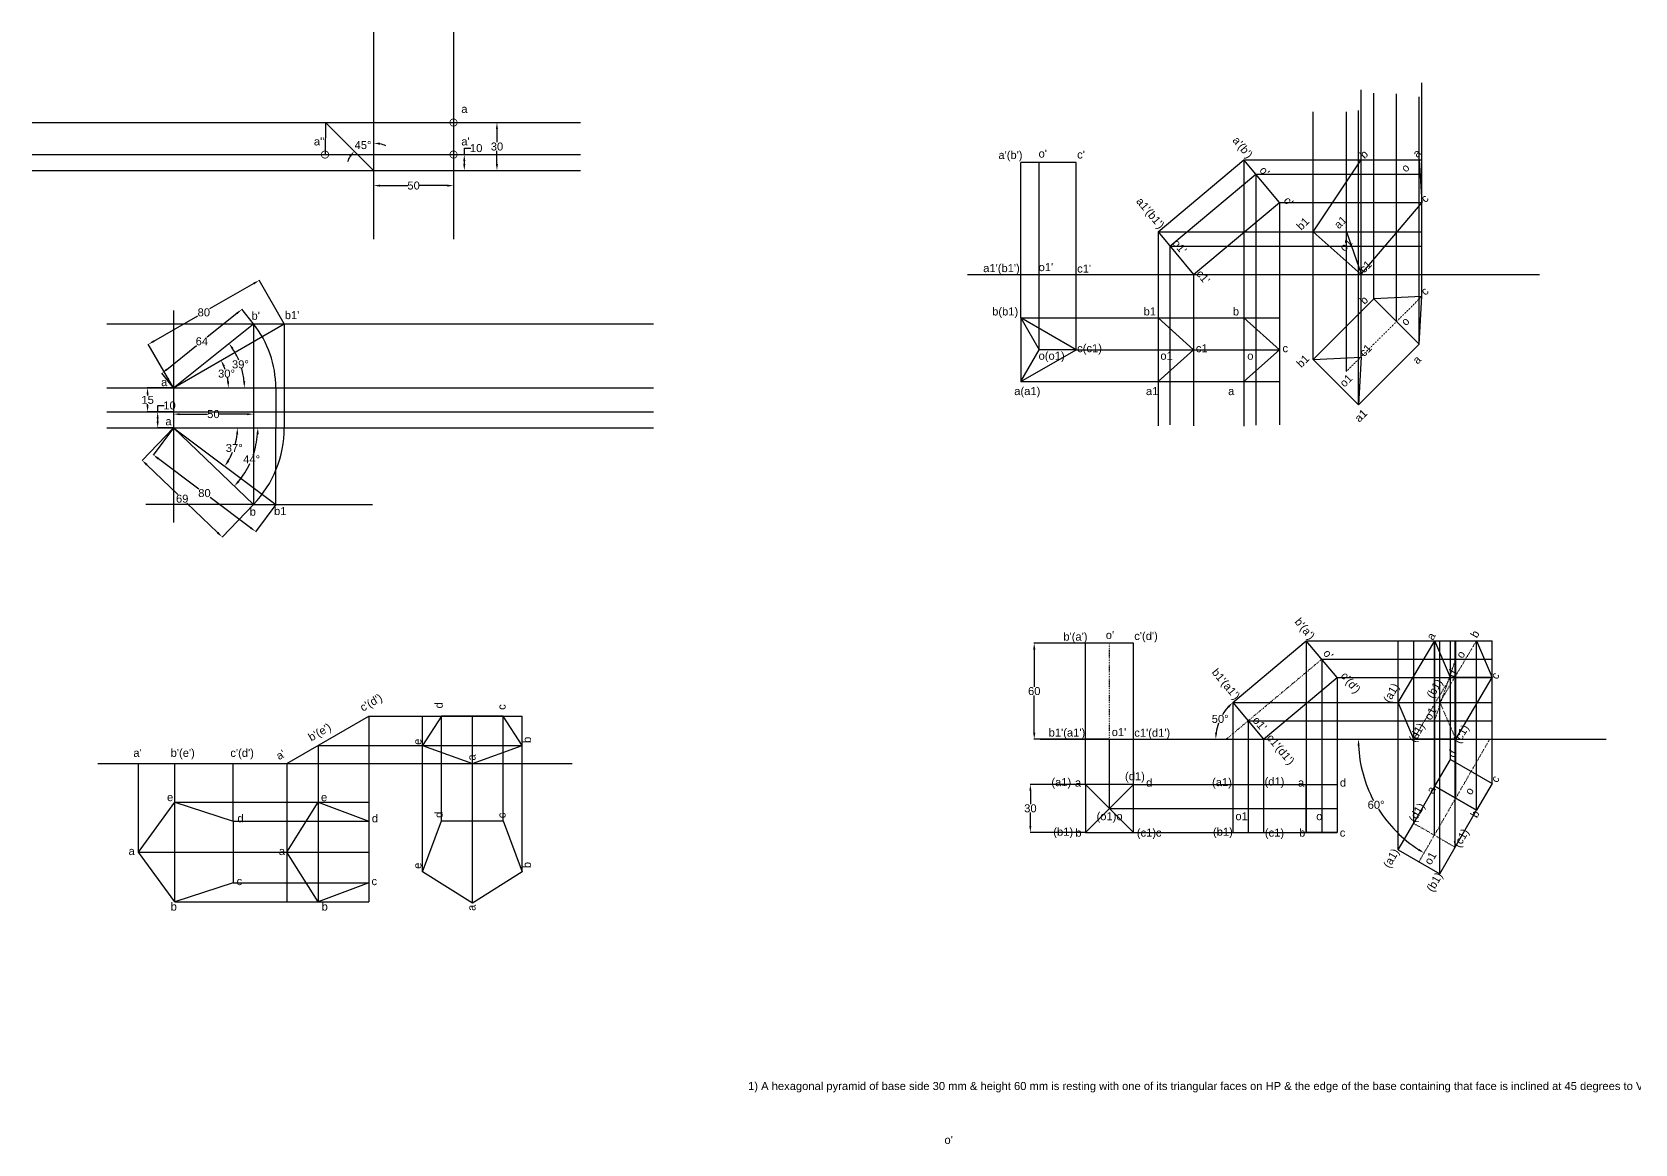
# Model space of a CAD drawing. Header units: inches. Extents: x -1930 to 5336, y -1833 to 832.
# Drawn here: x 1931 to 2932, y -1038 to -343 of the extents above; entities that cross this region are included whole.
import ezdxf

# ---------------------------------------------------------------- set-up
doc = ezdxf.new("R2010")
doc.units = ezdxf.units.IN
doc.header["$MEASUREMENT"] = 0
doc.linetypes.add('DOT', pattern=[0.25, 0, -0.25])
doc.styles.get("Standard").update_dxf_attribs({"font": 'arial.ttf'})
doc.dimstyles.get("Standard").update_dxf_attribs({"dimtxt": 5, "dimasz": 4, "dimexe": 0.18, "dimexo": 0.0625, "dimgap": 0.09, "dimtad": 0, "dimtih": 1, "dimtoh": 1, "dimdec": 0, "dimzin": 0, "dimdsep": 46, "dimtxsty": 'Standard', "dimcen": 0.09, "dimadec": 0, "dimazin": 0, "dimtfac": 1, "dimtdec": 0, "dimtofl": 0, "dimtmove": 0, "dimatfit": 3, "dimfxl": 1, "dimtolj": 1, "dimtzin": 0, "dimarcsym": 0})

# ---------------------------------------------------------------- blocks, each defined once
blk = doc.blocks.new('*D257')
at = {"color": 0, "lineweight": -2, "transparency": 16777216}
for p, q in [((2194.1, -419.7), (2200.8, -419.7)), ((2200.7, -419.7), (2200.7, -415.7)), ((2200.7, -415.7), (2204.7, -415.7)), ((2194.1, -429.7), (2200.8, -429.7)), ((2200.7, -425.7), (2200.7, -423.7))]:
    blk.add_line(p, q, dxfattribs=at)
at = {"color": 0, "transparency": 16777216}
for points in [[(2200, -423.7), (2201.3, -423.7), (2200.7, -419.7)], [(2200, -425.7), (2201.3, -425.7), (2200.7, -429.7)]]:
    blk.add_solid(points, dxfattribs=at)
at = {"layer": 'Defpoints', "color": 0, "transparency": 16777216}
for p in [(2194, -419.7), (2200.7, -419.7), (2194, -429.7)]:
    blk.add_point(p, dxfattribs=at)
at = {"color": 0, "transparency": 16777216, "insert": (2208.1, -415.7), "char_height": 5, "attachment_point": 5}
blk.add_mtext('\\A1;10', dxfattribs=at)
blk = doc.blocks.new('*D258')
at = {"color": 0, "lineweight": -2, "transparency": 16777216}
for p, q in [((2194.1, -399.7), (2221.2, -399.7)), ((2221.1, -403.7), (2221.1, -412)), ((2221.1, -425.7), (2221.1, -417.3)), ((2194.1, -429.7), (2221.2, -429.7))]:
    blk.add_line(p, q, dxfattribs=at)
at = {"color": 0, "transparency": 16777216}
for points in [[(2220.4, -403.7), (2221.7, -403.7), (2221.1, -399.7)], [(2220.4, -425.7), (2221.7, -425.7), (2221.1, -429.7)]]:
    blk.add_solid(points, dxfattribs=at)
at = {"layer": 'Defpoints', "color": 0, "transparency": 16777216}
for p in [(2194, -399.7), (2221.1, -399.7), (2194, -429.7)]:
    blk.add_point(p, dxfattribs=at)
at = {"color": 0, "transparency": 16777216, "insert": (2221.1, -414.7), "char_height": 5, "attachment_point": 5}
blk.add_mtext('\\A1;30', dxfattribs=at)
blk = doc.blocks.new('*D259')
at = {"color": 0, "lineweight": -2, "transparency": 16777216}
for p, q in [((2144, -429.7), (2144, -439.3)), ((2194, -429.7), (2194, -439.3)), ((2148, -439.1), (2165.3, -439.1)), ((2190, -439.1), (2172.7, -439.1))]:
    blk.add_line(p, q, dxfattribs=at)
at = {"color": 0, "transparency": 16777216}
for points in [[(2148, -438.5), (2148, -439.8), (2144, -439.1)], [(2190, -438.5), (2190, -439.8), (2194, -439.1)]]:
    blk.add_solid(points, dxfattribs=at)
at = {"layer": 'Defpoints', "color": 0, "transparency": 16777216}
for p in [(2144, -429.7), (2194, -429.7), (2144, -439.1)]:
    blk.add_point(p, dxfattribs=at)
at = {"color": 0, "transparency": 16777216, "insert": (2169, -439.1), "char_height": 5, "attachment_point": 5}
blk.add_mtext('\\A1;50', dxfattribs=at)
blk = doc.blocks.new('*D260')
at = {"color": 0, "lineweight": -2, "transparency": 16777216}
for start, end in [(63.2326, 76.6163), (148.3837, 161.7674)]:
    blk.add_arc((2144, -429.7), 17.2, start, end, dxfattribs=at)
at = {"color": 0, "transparency": 16777216}
for points in [[(2128.9, -420.3), (2129.9, -421.1), (2131.9, -417.5)], [(2147.9, -413.6), (2148, -412.3), (2144, -412.5)]]:
    blk.add_solid(points, dxfattribs=at)
at = {"layer": 'Defpoints', "color": 0, "transparency": 16777216}
for p in [(2144, -343.1), (2114, -399.7), (2139.5, -413.1), (2144, -429.7), (2144, -472.7)]:
    blk.add_point(p, dxfattribs=at)
at = {"color": 0, "transparency": 16777216, "insert": (2137.4, -413.8), "char_height": 5, "attachment_point": 5}
blk.add_mtext('\\A1;45°', dxfattribs=at)
blk = doc.blocks.new('*D261')
at = {"color": 0, "lineweight": -2, "transparency": 16777216}
for p, q in [((2069.1, -500.4), (2041.5, -516.2)), ((2088.2, -525.5), (2072.4, -498.2)), ((2006.7, -536.4), (2034.2, -520.5)), ((2018.9, -565.5), (2003.1, -538.2))]:
    blk.add_line(p, q, dxfattribs=at)
at = {"color": 0, "transparency": 16777216}
for points in [[(2068.7, -499.8), (2069.4, -500.9), (2072.5, -498.4)], [(2006.4, -535.8), (2007, -536.9), (2003.2, -538.4)]]:
    blk.add_solid(points, dxfattribs=at)
at = {"layer": 'Defpoints', "color": 0, "transparency": 16777216}
for p in [(2072.5, -498.4), (2088.2, -525.6), (2018.9, -565.6)]:
    blk.add_point(p, dxfattribs=at)
at = {"color": 0, "transparency": 16777216, "insert": (2037.9, -518.4), "char_height": 5, "attachment_point": 5}
blk.add_mtext('\\A1;80', dxfattribs=at)
blk = doc.blocks.new('*D262')
at = {"color": 0, "lineweight": -2, "transparency": 16777216}
for p, q in [((2058.6, -519), (2040, -533.9)), ((2068.9, -525.5), (2061.6, -516.4)), ((2014.8, -554), (2033.4, -539.1)), ((2018.9, -565.5), (2011.6, -556.4))]:
    blk.add_line(p, q, dxfattribs=at)
at = {"color": 0, "transparency": 16777216}
for points in [[(2058.2, -518.5), (2059, -519.5), (2061.7, -516.5)], [(2014.4, -553.5), (2015.2, -554.5), (2011.7, -556.5)]]:
    blk.add_solid(points, dxfattribs=at)
at = {"layer": 'Defpoints', "color": 0, "transparency": 16777216}
for p in [(2061.7, -516.5), (2068.9, -525.6), (2018.9, -565.6)]:
    blk.add_point(p, dxfattribs=at)
at = {"color": 0, "transparency": 16777216, "insert": (2036.7, -536.5), "char_height": 5, "attachment_point": 5}
blk.add_mtext('\\A1;64', dxfattribs=at)
blk = doc.blocks.new('*D263')
at = {"color": 0, "lineweight": -2, "transparency": 16777216}
for p, q in [((2018.9, -590.6), (2006.2, -607.6)), ((2009.5, -609.8), (2034.8, -628.8)), ((2067.1, -653), (2041.9, -634.1)), ((2082.9, -638.6), (2070.2, -655.5))]:
    blk.add_line(p, q, dxfattribs=at)
at = {"color": 0, "transparency": 16777216}
for points in [[(2009.9, -609.3), (2009.1, -610.4), (2006.3, -607.4)], [(2067.5, -652.5), (2066.7, -653.5), (2070.3, -655.4)]]:
    blk.add_solid(points, dxfattribs=at)
at = {"layer": 'Defpoints', "color": 0, "transparency": 16777216}
for p in [(2018.9, -590.6), (2083, -638.5), (2070.3, -655.4)]:
    blk.add_point(p, dxfattribs=at)
at = {"color": 0, "transparency": 16777216, "insert": (2038.3, -631.4), "char_height": 5, "attachment_point": 5}
blk.add_mtext('\\A1;80', dxfattribs=at)
blk = doc.blocks.new('*D264')
at = {"color": 0, "lineweight": -2, "transparency": 16777216}
for p, q in [((2018.9, -590.6), (1999.3, -611.1)), ((2002.3, -613.7), (2021.7, -632.3)), ((2046.5, -656.1), (2027.2, -637.6)), ((2068.9, -638.6), (2049.3, -659))]:
    blk.add_line(p, q, dxfattribs=at)
at = {"color": 0, "transparency": 16777216}
for points in [[(2002.8, -613.2), (2001.8, -614.2), (1999.4, -610.9)], [(2047, -655.6), (2046.1, -656.6), (2049.4, -658.9)]]:
    blk.add_solid(points, dxfattribs=at)
at = {"layer": 'Defpoints', "color": 0, "transparency": 16777216}
for p in [(2018.9, -590.6), (2068.9, -638.5), (2049.4, -658.9)]:
    blk.add_point(p, dxfattribs=at)
at = {"color": 0, "transparency": 16777216, "insert": (2024.4, -634.9), "char_height": 5, "attachment_point": 5}
blk.add_mtext('\\A1;69', dxfattribs=at)
blk = doc.blocks.new('*D265')
at = {"color": 0, "lineweight": -2, "transparency": 16777216}
for start, end in [(19.6199, 23.3268), (6.6732, 10.4781)]:
    blk.add_arc((2018.9, -565.6), 34.4, start, end, dxfattribs=at)
at = {"color": 0, "transparency": 16777216}
for points in [[(2049.9, -552.3), (2051.1, -551.7), (2048.7, -548.4)], [(2053.7, -561.5), (2052.4, -561.6), (2053.3, -565.6)]]:
    blk.add_solid(points, dxfattribs=at)
at = {"layer": 'Defpoints', "color": 0, "transparency": 16777216}
for p in [(2088.2, -525.6), (2052.8, -559.6), (1977.4, -565.6), (2018.9, -565.6), (2318.9, -565.6)]:
    blk.add_point(p, dxfattribs=at)
at = {"color": 0, "transparency": 16777216, "insert": (2052.1, -556.7), "char_height": 5, "attachment_point": 5}
blk.add_mtext('\\A1;30°', dxfattribs=at)
blk = doc.blocks.new('*D266')
at = {"color": 0, "lineweight": -2, "transparency": 16777216}
for start, end in [(22.9928, 33.4923), (5.1675, 15.7475)]:
    blk.add_arc((2018.9, -565.6), 44.4, start, end, dxfattribs=at)
at = {"color": 0, "transparency": 16777216}
for points in [[(2055.4, -541.5), (2056.5, -540.7), (2053.6, -537.9)], [(2063.8, -561.5), (2062.5, -561.6), (2063.3, -565.6)]]:
    blk.add_solid(points, dxfattribs=at)
at = {"layer": 'Defpoints', "color": 0, "transparency": 16777216}
for p in [(2068.9, -525.6), (2062.2, -555.7), (1977.4, -565.6), (2018.9, -565.6), (2318.9, -565.6)]:
    blk.add_point(p, dxfattribs=at)
at = {"color": 0, "transparency": 16777216, "insert": (2060.8, -550.9), "char_height": 5, "attachment_point": 5}
blk.add_mtext('\\A1;39°', dxfattribs=at)
blk = doc.blocks.new('*D267')
at = {"color": 0, "lineweight": -2, "transparency": 16777216}
for start, end in [(345.534, 354.268), (328.8994, 337.5403)]:
    blk.add_arc((2018.9, -590.6), 40, start, end, dxfattribs=at)
at = {"color": 0, "transparency": 16777216}
for points in [[(2058.1, -594.5), (2059.4, -594.6), (2058.9, -590.6)], [(2053.8, -611.6), (2052.6, -610.9), (2051, -614.5)]]:
    blk.add_solid(points, dxfattribs=at)
at = {"layer": 'Defpoints', "color": 0, "transparency": 16777216}
for p in [(1977.4, -590.6), (2018.9, -590.6), (2318.9, -590.6), (2055.3, -607.2), (2083, -638.5)]:
    blk.add_point(p, dxfattribs=at)
at = {"color": 0, "transparency": 16777216, "insert": (2056.9, -603.2), "char_height": 5, "attachment_point": 5}
blk.add_mtext('\\A1;37°', dxfattribs=at)
blk = doc.blocks.new('*D268')
at = {"color": 0, "lineweight": -2, "transparency": 16777216}
for start, end in [(341.1014, 355.6505), (320.5435, 335.0278)]:
    blk.add_arc((2018.9, -590.6), 52.7, start, end, dxfattribs=at)
at = {"color": 0, "transparency": 16777216}
for points in [[(2070.8, -594.5), (2072.2, -594.6), (2071.7, -590.6)], [(2060.1, -624.5), (2059.1, -623.6), (2057, -627.1)]]:
    blk.add_solid(points, dxfattribs=at)
at = {"layer": 'Defpoints', "color": 0, "transparency": 16777216}
for p in [(1977.4, -590.6), (2018.9, -590.6), (2318.9, -590.6), (2065, -616.3), (2068.9, -638.5)]:
    blk.add_point(p, dxfattribs=at)
at = {"color": 0, "transparency": 16777216, "insert": (2067.8, -610.2), "char_height": 5, "attachment_point": 5}
blk.add_mtext('\\A1;44°', dxfattribs=at)
blk = doc.blocks.new('*D269')
at = {"color": 0, "lineweight": -2, "transparency": 16777216}
for p, q in [((2018.9, -580.6), (2018.9, -582.2)), ((2022.9, -582), (2040.3, -582)), ((2064.9, -582), (2047.6, -582)), ((2068.9, -582), (2068.9, -581.9))]:
    blk.add_line(p, q, dxfattribs=at)
at = {"color": 0, "transparency": 16777216}
for points in [[(2022.9, -581.4), (2022.9, -582.7), (2018.9, -582)], [(2064.9, -581.4), (2064.9, -582.7), (2068.9, -582)]]:
    blk.add_solid(points, dxfattribs=at)
at = {"layer": 'Defpoints', "color": 0, "transparency": 16777216}
for p in [(2018.9, -580.6), (2068.9, -582), (2068.9, -582)]:
    blk.add_point(p, dxfattribs=at)
at = {"color": 0, "transparency": 16777216, "insert": (2043.9, -582), "char_height": 5, "attachment_point": 5}
blk.add_mtext('\\A1;50', dxfattribs=at)
blk = doc.blocks.new('*D270')
at = {"color": 0, "lineweight": -2, "transparency": 16777216}
for p, q in [((2018.9, -565.6), (2002.6, -565.6)), ((2002.8, -569.6), (2002.8, -570.4)), ((2018.9, -580.6), (2002.6, -580.6)), ((2002.8, -576.6), (2002.8, -575.7))]:
    blk.add_line(p, q, dxfattribs=at)
at = {"color": 0, "transparency": 16777216}
for points in [[(2002.1, -569.6), (2003.4, -569.6), (2002.8, -565.6)], [(2002.1, -576.6), (2003.4, -576.6), (2002.8, -580.6)]]:
    blk.add_solid(points, dxfattribs=at)
at = {"layer": 'Defpoints', "color": 0, "transparency": 16777216}
for p in [(2002.8, -565.6), (2018.9, -565.6), (2018.9, -580.6)]:
    blk.add_point(p, dxfattribs=at)
at = {"color": 0, "transparency": 16777216, "insert": (2002.8, -573.1), "char_height": 5, "attachment_point": 5}
blk.add_mtext('\\A1;15', dxfattribs=at)
blk = doc.blocks.new('*D271')
at = {"color": 0, "lineweight": -2, "transparency": 16777216}
for p, q in [((2018.9, -580.6), (2008.9, -580.6)), ((2009.1, -580.6), (2009.1, -576.6)), ((2009.1, -576.6), (2013.1, -576.6)), ((2018.9, -590.6), (2008.9, -590.6)), ((2009.1, -586.6), (2009.1, -584.6))]:
    blk.add_line(p, q, dxfattribs=at)
at = {"color": 0, "transparency": 16777216}
for points in [[(2008.4, -584.6), (2009.7, -584.6), (2009.1, -580.6)], [(2008.4, -586.6), (2009.7, -586.6), (2009.1, -590.6)]]:
    blk.add_solid(points, dxfattribs=at)
at = {"layer": 'Defpoints', "color": 0, "transparency": 16777216}
for p in [(2009.1, -580.6), (2018.9, -580.6), (2018.9, -590.6)]:
    blk.add_point(p, dxfattribs=at)
at = {"color": 0, "transparency": 16777216, "insert": (2016.5, -576.6), "char_height": 5, "attachment_point": 5}
blk.add_mtext('\\A1;10', dxfattribs=at)
blk = doc.blocks.new('*D301')
at = {"color": 0, "lineweight": -2, "transparency": 16777216}
for start, end in [(137.6589, 149.2781), (160.4661, 172.3411)]:
    blk.add_arc((2700.1, -785.2), 29.9, start, end, dxfattribs=at)
at = {"color": 0, "transparency": 16777216}
for points in [[(2677.6, -764.6), (2678.5, -765.6), (2680.9, -762.3)], [(2671.1, -781.3), (2669.8, -781.2), (2670.2, -785.2)]]:
    blk.add_solid(points, dxfattribs=at)
at = {"layer": 'Defpoints', "color": 0, "transparency": 16777216}
for p in [(2675.1, -768.8), (2680.9, -762.3), (2560.6, -785.2), (2700.1, -785.2), (2914.2, -785.2)]:
    blk.add_point(p, dxfattribs=at)
at = {"color": 0, "transparency": 16777216, "insert": (2673, -772.6), "char_height": 5, "attachment_point": 5}
blk.add_mtext('\\A1;50°', dxfattribs=at)
blk = doc.blocks.new('*D302')
at = {"color": 0, "lineweight": -2, "transparency": 16777216}
for start, end in [(182.7886, 207.8946), (212.1511, 237.2114)]:
    blk.add_arc((2841.5, -785.2), 82.2, start, end, dxfattribs=at)
at = {"color": 0, "transparency": 16777216}
for points in [[(2758.8, -789.3), (2760.1, -789.2), (2759.4, -785.2)], [(2797.4, -853.8), (2796.7, -854.9), (2800.4, -856.4)]]:
    blk.add_solid(points, dxfattribs=at)
at = {"layer": 'Defpoints', "color": 0, "transparency": 16777216}
for p in [(2560.6, -785.2), (2841.5, -785.2), (2914.2, -785.2), (2764.3, -813.4), (2797.2, -862)]:
    blk.add_point(p, dxfattribs=at)
at = {"color": 0, "transparency": 16777216, "insert": (2770.4, -826.3), "char_height": 5, "attachment_point": 5}
blk.add_mtext('\\A1;60°', dxfattribs=at)
blk = doc.blocks.new('*D303')
at = {"color": 0, "lineweight": -2, "transparency": 16777216}
for p, q in [((2603.8, -725.2), (2556.6, -725.2)), ((2556.8, -729.2), (2556.8, -752.6)), ((2556.8, -781.2), (2556.8, -757.9)), ((2603.8, -785.2), (2556.6, -785.2))]:
    blk.add_line(p, q, dxfattribs=at)
at = {"color": 0, "transparency": 16777216}
for points in [[(2556.1, -729.2), (2557.5, -729.2), (2556.8, -725.2)], [(2556.1, -781.2), (2557.5, -781.2), (2556.8, -785.2)]]:
    blk.add_solid(points, dxfattribs=at)
at = {"layer": 'Defpoints', "color": 0, "transparency": 16777216}
for p in [(2556.8, -725.2), (2603.8, -725.2), (2603.8, -785.2)]:
    blk.add_point(p, dxfattribs=at)
at = {"color": 0, "transparency": 16777216, "insert": (2556.8, -755.2), "char_height": 5, "attachment_point": 5}
blk.add_mtext('\\A1;60', dxfattribs=at)
blk = doc.blocks.new('*D304')
at = {"color": 0, "lineweight": -2, "transparency": 16777216}
for p, q in [((2588.8, -813.5), (2554.2, -813.5)), ((2554.4, -817.5), (2554.4, -825.8)), ((2554.4, -839.5), (2554.4, -831.1)), ((2588.8, -843.5), (2554.2, -843.5))]:
    blk.add_line(p, q, dxfattribs=at)
at = {"color": 0, "transparency": 16777216}
for points in [[(2553.7, -817.5), (2555, -817.5), (2554.4, -813.5)], [(2553.7, -839.5), (2555, -839.5), (2554.4, -843.5)]]:
    blk.add_solid(points, dxfattribs=at)
at = {"layer": 'Defpoints', "color": 0, "transparency": 16777216}
for p in [(2554.4, -813.5), (2588.8, -813.5), (2588.8, -843.5)]:
    blk.add_point(p, dxfattribs=at)
at = {"color": 0, "transparency": 16777216, "insert": (2554.4, -828.5), "char_height": 5, "attachment_point": 5}
blk.add_mtext('\\A1;30', dxfattribs=at)

msp = doc.modelspace()

# ---------------------------------------------------------------- linework, layer by layer
for p, q in [((2144, -343.1), (2144, -472.7)), ((2194, -343.1), (2194, -472.7)), ((2761.1, -546.5), (2761.1, -379.2)), ((2798.9, -508.4), (2798.9, -374.9)), ((2769, -510), (2769, -381.3)), ((2783.1, -524.1), (2783.1, -381.7)), ((2797.3, -538.3), (2797.3, -383.6)), ((1930.6, -399.7), (2273.2, -399.7)), ((2114, -399.7), (2113.7, -419.7)), ((2144, -429.7), (2114, -399.7)), ((2731.1, -547.9), (2731.1, -393)), ((2752, -555.2), (2752, -393)), ((2759.4, -576.2), (2759.4, -392.1)), ((1930.6, -419.7), (2273.2, -419.7)), ((1930.6, -429.7), (2273.2, -429.7)), ((2548.4, -494.6), (2548.4, -424.6)), ((2583, -424.6), (2548.4, -424.6)), ((2559.9, -494.6), (2559.9, -424.6)), ((2559.9, -494.6), (2559.9, -424.6)), ((2583, -494.6), (2583, -424.6)), ((2634.2, -468), (2687.8, -423)), ((2710.1, -449.6), (2687.8, -423)), ((2687.8, -423), (2687.8, -589.6)), ((2687.8, -423), (2798.9, -423)), ((2731.1, -468), (2761.1, -423)), ((2761.1, -423), (2797.3, -423)), ((2797.3, -423), (2798.9, -449.6)), ((2641.6, -476.9), (2695.2, -431.9)), ((2641.6, -476.9), (2695.2, -431.9)), ((2695.2, -431.9), (2695.2, -589)), ((2695.2, -431.9), (2798.9, -431.9)), ((2656.4, -494.6), (2710.1, -449.6)), ((2710.1, -449.6), (2710.1, -588.7)), ((2710.1, -449.6), (2798.9, -449.6)), ((2798.9, -449.6), (2761.1, -494.2)), ((2634.2, -468), (2656.4, -494.6)), ((2634.2, -468), (2634.2, -589.3)), ((2634.2, -468), (2798.9, -468)), ((2761.1, -494.6), (2731.1, -468)), ((2731.1, -468), (2752, -468)), ((2752, -468), (2761.1, -494.2)), ((2641.6, -476.9), (2641.6, -588.7)), ((2641.6, -476.9), (2798.9, -476.9)), ((2515, -494.6), (2760.6, -494.6)), ((2548.4, -521.7), (2548.4, -494.6)), ((2559.9, -541.7), (2559.9, -494.6)), ((2583, -541.7), (2583, -494.6)), ((2656.4, -494.6), (2656.4, -589.3)), ((2760.6, -494.6), (2872.5, -494.6)), ((2731.1, -547.9), (2769, -510)), ((2798.9, -508.4), (2769, -510)), ((2769, -510), (2797.3, -538.3)), ((2797.3, -538.3), (2798.9, -508.4)), ((2018.9, -517.2), (2018.9, -649.7)), ((1977.4, -525.6), (2318.9, -525.6)), ((2018.9, -565.6), (2088.2, -525.6)), ((2068.9, -525.6), (2068.9, -638.5)), ((2088.2, -525.6), (2088.2, -590.6)), ((2548.4, -521.7), (2559.9, -541.7)), ((2548.4, -521.7), (2710.1, -521.7)), ((2634.2, -521.7), (2634.2, -561.7)), ((2634.2, -521.7), (2687.8, -521.7)), ((2634.2, -521.7), (2656.4, -541.9)), ((2710.1, -541.7), (2687.8, -521.7)), ((2687.8, -521.7), (2687.8, -561.7)), ((2759.4, -576.2), (2797.3, -538.3)), ((2548.4, -561.7), (2559.9, -541.7)), ((2583, -541.7), (2559.9, -541.7)), ((2583, -541.7), (2710.1, -541.7)), ((2656.4, -541.9), (2634.2, -561.7)), ((2687.8, -561.7), (2710.1, -541.7)), ((2731.1, -547.9), (2761.1, -546.4)), ((2731.1, -547.9), (2759.4, -576.2)), ((2761.1, -546.4), (2759.4, -576.2)), ((1977.4, -565.6), (2318.9, -565.6)), ((2083, -565.6), (2083, -590.6)), ((2548.4, -561.7), (2710.1, -561.7)), ((2634.2, -561.7), (2687.8, -561.7)), ((1977.4, -580.6), (2318.9, -580.6)), ((1977.4, -590.6), (2318.9, -590.6)), ((2018.9, -590.6), (2083, -638.5)), ((2083, -638.5), (2083, -590.6)), ((2068.9, -638.5), (2001.6, -638.5)), ((2068.9, -638.5), (2143.4, -638.5)), ((2726.8, -723.7), (2726.8, -843.5)), ((2726.8, -723.7), (2842.9, -723.7)), ((2784.2, -854.5), (2784.2, -723.7)), ((2793.9, -837.8), (2793.9, -723.7)), ((2806.9, -845.3), (2806.9, -723.7)), ((2807.2, -814.7), (2807.2, -723.7)), ((2810.2, -869.5), (2810.2, -723.7)), ((2816.9, -798), (2816.9, -723.7)), ((2819.9, -852.8), (2819.9, -723.7)), ((2820.2, -822.2), (2820.2, -723.7)), ((2833.2, -829.7), (2833.2, -723.5)), ((2842.9, -813), (2842.9, -723.7)), ((2736.5, -735.2), (2736.5, -843.5)), ((2736.5, -735.2), (2842.9, -735.2)), ((2746.1, -746.7), (2746.1, -843.5)), ((2746.1, -746.7), (2842.9, -746.7)), ((2141, -770.8), (2141, -886.9)), ((2141, -770.8), (2236.9, -770.8)), ((2174.6, -868.1), (2174.6, -770.8)), ((2186.5, -836.4), (2186.5, -770.8)), ((2205.7, -887.7), (2205.7, -770.8)), ((2225, -836.4), (2225, -770.8)), ((2236.9, -868.1), (2236.9, -770.8)), ((2680.9, -762.3), (2680.9, -843.5)), ((2680.9, -762.3), (2842.9, -762.3)), ((2690.5, -773.8), (2690.5, -843.5)), ((2690.5, -773.8), (2842.9, -773.8)), ((2109.3, -789.1), (2109.3, -886.9)), ((2109.3, -789.1), (2236.9, -789.1)), ((2560.6, -785.2), (2914.2, -785.2)), ((2588.8, -813.5), (2588.8, -785.2)), ((2603.8, -828.5), (2603.8, -785.2)), ((2618.8, -813.5), (2618.8, -785.2)), ((2700.1, -785.2), (2700.1, -843.5)), ((1971.6, -800.4), (2268, -800.4)), ((1997.1, -855.8), (1997.1, -800.4)), ((2019.7, -886.9), (2019.7, -800.4)), ((2056.3, -836.5), (2056.3, -800.4)), ((2089.7, -800.4), (2089.7, -886.9)), ((2588.8, -843.5), (2618.8, -813.5)), ((2618.8, -843.5), (2588.8, -813.5)), ((2618.8, -813.5), (2746.1, -813.5)), ((2726.8, -843.5), (2726.8, -813.5)), ((2833.2, -829.7), (2807.2, -814.7)), ((2019.7, -824.6), (2141, -824.6)), ((2089.7, -855.8), (2109.3, -824.6)), ((2109.3, -824.6), (2141, -836.5)), ((2603.8, -828.5), (2746.1, -828.5)), ((2056.3, -836.5), (2141, -836.5)), ((2141, -836.5), (2141, -875)), ((2174.6, -868.1), (2186.5, -836.4)), ((2186.5, -836.4), (2225, -836.4)), ((2225, -836.4), (2236.9, -868.1)), ((2618.8, -843.5), (2746.1, -843.5)), ((1997.1, -855.8), (2141, -855.8)), ((2109.3, -886.9), (2089.7, -855.8)), ((2205.7, -887.7), (2174.6, -868.1)), ((2236.9, -868.1), (2205.7, -887.7)), ((2056.3, -875), (2141, -875)), ((2141, -875), (2109.3, -886.9)), ((2019.7, -886.9), (2141, -886.9))]:
    msp.add_line(p, q)
at = {"linetype": 'DOT'}
for p, q in [((2752, -555.2), (2798.9, -508.4)), ((2641.6, -541.7), (2710.1, -541.7)), ((2603.8, -785.2), (2603.8, -725.2)), ((2810.2, -762.3), (2833.2, -723.7)), ((2676.8, -785.2), (2736.5, -735.2)), ((2806.9, -773.8), (2820.2, -735.2)), ((2793.9, -785.2), (2816.9, -746.7)), ((2784.2, -762.3), (2810.2, -762.3)), ((2810.2, -762.3), (2820.2, -785.2)), ((2797.2, -862), (2841.5, -785.2)), ((2700.1, -813.5), (2700.1, -843.5)), ((2690.5, -828.5), (2736.5, -828.5)), ((2793.9, -837.8), (2819.9, -852.8))]:
    msp.add_line(p, q, dxfattribs=at)
at = {"lineweight": 30}
for p, q in [((2018.9, -565.6), (2068.9, -525.6)), ((2018.9, -590.6), (2068.9, -638.5)), ((2588.8, -785.2), (2588.8, -725.2)), ((2618.8, -725.2), (2588.8, -725.2)), ((2618.8, -785.2), (2618.8, -725.2)), ((2680.9, -762.3), (2726.8, -723.7)), ((2746.1, -746.7), (2726.8, -723.7)), ((2784.2, -762.3), (2807.2, -723.7)), ((2807.2, -723.7), (2833.2, -723.7)), ((2816.9, -746.7), (2807.2, -723.7)), ((2833.2, -723.7), (2842.9, -746.7)), ((2700.1, -785.2), (2746.1, -746.7)), ((2842.9, -746.7), (2816.9, -746.7)), ((2820.2, -785.2), (2842.9, -746.7)), ((2089.7, -800.4), (2141, -770.8)), ((2186.5, -770.8), (2174.6, -789.1)), ((2225, -770.8), (2186.5, -770.8)), ((2236.9, -789.1), (2225, -770.8)), ((2680.9, -762.3), (2700.1, -785.2)), ((2793.9, -785.2), (2784.2, -762.3)), ((2174.6, -789.1), (2205.7, -800.4)), ((2205.7, -800.4), (2236.9, -789.1)), ((2588.8, -785.2), (2618.8, -785.2)), ((2820.2, -785.2), (2793.9, -785.2)), ((1997.1, -800.4), (2056.3, -800.4)), ((2807.2, -814.7), (2816.9, -798)), ((2816.9, -798), (2842.9, -813)), ((2680.8, -813.5), (2680.9, -843.5)), ((2680.8, -813.5), (2700.1, -813.5)), ((2700.1, -813.5), (2726.8, -813.5)), ((2726.8, -813.5), (2746.1, -813.5)), ((2726.8, -813.5), (2726.8, -843.5)), ((2746.1, -813.5), (2746.1, -843.5)), ((2793.9, -837.8), (2807.2, -814.7)), ((2807.2, -814.7), (2833.2, -829.7)), ((2842.9, -813), (2833.2, -829.7)), ((2819.9, -852.8), (2833.2, -829.7)), ((2784.2, -854.5), (2793.9, -837.8)), ((2680.9, -843.5), (2700.1, -843.5)), ((2700.1, -843.5), (2726.8, -843.5)), ((2746.1, -843.5), (2726.8, -843.5)), ((2784.2, -854.5), (2810.2, -869.5)), ((2810.2, -869.5), (2819.9, -852.8))]:
    msp.add_line(p, q, dxfattribs=at)
at = {"const_width": 0.5}
for points in [[(2191.7, -399.7, 1), (2196.2, -399.7, 1)], [(2111.4, -419.7, 1), (2115.9, -419.7, 1)], [(2191.7, -419.7, 1), (2196.2, -419.7, 1)]]:
    msp.add_lwpolyline(points, format="xyb", close=True, dxfattribs=at)
msp.add_lwpolyline([(2548.4, -521.7), (2548.4, -561.7), (2583, -541.7)], close=True)
at = {"lineweight": 30}
for points in [[(2588.8, -813.5), (2588.8, -843.5), (2618.8, -843.5), (2618.8, -813.5)], [(2056.3, -836.5), (2056.3, -875), (2019.7, -886.9), (1997.1, -855.8), (2019.7, -824.6)]]:
    msp.add_lwpolyline(points, close=True, dxfattribs=at)
for centre, radius, start, end in [((2018.9, -565.6), 64, 0, 38.6598), ((2018.9, -590.6), 69.3, 316.194, 0)]:
    msp.add_arc(centre, radius, start, end)

# ---------------------------------------------------------------- texts
at = {"char_height": 5, "attachment_point": 1}
for s, width, insert in [('a', 8.876, (2198.8, -388.7)), ("a''", 8.876, (2106.7, -409)), ("a'", 8.876, (2198.8, -409)), ("a'(b')", 9.548, (2534.4, -417.5)), ("o'", 9.548, (2559.5, -416.6)), ("c'", 9.548, (2583.6, -417.2)), ("a1'(b1')", 9.548, (2524.9, -488.2)), ("o1'", 9.548, (2559.5, -487.6)), ("c1'", 9.548, (2583.6, -488.5)), ("b'", 8.876, (2067.7, -518)), ("b1'", 8.876, (2088.5, -517.6)), ('b(b1)', 9.548, (2530.5, -515.3)), ('b1', 9.548, (2625.1, -515.3)), ('b', 9.548, (2680.9, -515.3)), ('c(c1)', 9.548, (2583.6, -538.3)), ('c1', 9.548, (2657.8, -538.3)), ('c', 9.548, (2711.9, -538.3)), ('o(o1)', 9.548, (2559.5, -543)), ('o1', 9.548, (2635.6, -543)), ('o', 9.548, (2689.9, -543)), ("a'", 8.876, (2011.2, -559.5)), ('a(a1)', 9.548, (2544.3, -565.1)), ('a1', 9.548, (2626.6, -565.1)), ('a', 9.548, (2677.9, -565.1)), ('a', 8.876, (2013.9, -584)), ('b', 8.876, (2066.6, -640.5)), ('b1', 8.876, (2081.8, -640.1)), ("b'(a')", 12.889, (2575, -718.6)), ("o'", 12.889, (2601.5, -717.6)), ("c'(d')", 12.889, (2619.3, -718.2)), ("b1'(a1')", 12.889, (2565.8, -778.6)), ("o1'", 12.889, (2605.2, -778.3)), ("c1'(d1')", 12.889, (2619.3, -778.7)), ("b'(e')", 8.876, (2017.2, -791.3)), ("c'(d')", 8.876, (2054.5, -791.3)), ("a'", 8.876, (1993.9, -791.3)), ('(a1)', 12.889, (2567.5, -809.6)), ('a', 12.889, (2582.2, -809.9)), ('(d1)', 12.889, (2613.5, -805.9)), ('d', 12.889, (2626.7, -809.9)), ('(a1)', 12.889, (2667.9, -809.6)), ('(d1)', 12.889, (2700.7, -809.2)), ('a', 12.889, (2721.6, -809.9)), ('d', 12.889, (2747.8, -809.9)), ('e', 8.876, (2014.9, -819)), ('e', 8.876, (2111.1, -819)), ('(o1)o', 12.889, (2595.7, -830.9)), ('o1', 12.889, (2682.5, -830.9)), ('d', 8.876, (2058.9, -832.2)), ('d', 8.876, (2142.9, -832.2)), ('(b1)', 12.889, (2568.7, -840.6)), ('b', 12.889, (2582.5, -841.2)), ('(c1)', 12.889, (2620.9, -841.2)), ('(b1)', 12.889, (2668.5, -840.6)), ('(c1)', 12.889, (2700.9, -841.2)), ('b', 12.889, (2722.3, -841.2)), ('o', 12.889, (2733, -830.9)), ('c', 12.889, (2632.8, -841.2)), ('c', 12.889, (2747.7, -841.2)), ('a', 8.876, (1990.9, -852.7)), ('a', 8.876, (2084.8, -852.7)), ('c', 8.876, (2058.4, -871.5)), ('c', 8.876, (2142.7, -871.5)), ('b', 8.876, (2017.2, -887.4)), ('b', 8.876, (2111.5, -887.4)), ("o'", 12.889, (2500.7, -1033.3))]:
    msp.add_mtext_dynamic_manual_height_columns(s, width=width, gutter_width=25, heights=[0], dxfattribs=dict(at, insert=insert))
for s, width, insert, rotation in [("a'(b')", 9.548, (2684.2, -407.8), 310), ('b', 9.548, (2759.6, -419.1), 45), ('a', 9.548, (2792.7, -418.5), 45), ("o'", 9.548, (2701, -426.5), 310), ('o', 9.548, (2785.5, -427.6), 45), ("a1'(b1')", 9.548, (2624, -445.9), 310), ("c'", 9.548, (2716.1, -445.4), 310), ('c', 9.548, (2797.7, -446.6), 45), ('b1', 9.548, (2720.1, -463.9), 45), ('a1', 9.548, (2743.6, -463), 45), ("o1'", 9.548, (2646.7, -472.1), 310), ('o1', 9.548, (2747.1, -477.2), 45), ('c1', 9.548, (2759.4, -490.6), 45), ("c1'", 9.548, (2661.5, -491.2), 310), ('b', 9.548, (2759.6, -510.3), 45), ('c', 9.548, (2797.7, -504.6), 45), ('o', 9.548, (2785.5, -523.6), 45), ('c1', 9.548, (2759.4, -542.9), 45), ('b1', 9.548, (2720.1, -549.8), 45), ('a', 9.548, (2792.7, -547.6), 45), ('o1', 9.548, (2747.1, -562), 45), ('a1', 9.548, (2756.4, -583.9), 45), ("b'(a')", 12.889, (2723, -708.8), 310), ('a', 12.889, (2801.6, -721.3), 60), ('b', 12.889, (2829, -719.9), 60), ("o'", 12.889, (2740.8, -728.5), 310), ('o', 12.889, (2820.1, -732.7), 60), ("b1'(a1')", 12.889, (2671.2, -740.4), 310), ("c'(d')", 12.889, (2751.8, -742.6), 310), ('(a1)', 12.889, (2774.5, -760.4), 60), ('(b1)', 12.889, (2801.6, -757.7), 60), ('d', 12.889, (2814.7, -744.5), 60), ('c', 12.889, (2841.7, -745.8), 60), ("c'(d')", 8.876, (2134.8, -763.8), 30), ('d', 8.876, (2182.2, -766), 90), ('c', 8.876, (2221.5, -766.9), 90), ('o1', 12.889, (2800.2, -771.4), 60), ("b'(e')", 8.876, (2102.5, -782.4), 30), ("o1'", 12.889, (2696.7, -770.4), 310), ('(d1)', 12.889, (2790.5, -785.2), 60), ('(c1)', 12.889, (2818.3, -785.9), 60), ('e', 8.876, (2168.9, -788.8), 90), ('b', 8.876, (2237.3, -787.6), 90), ("c1'(d1')", 12.889, (2705.5, -781.4), 310), ("a'", 8.876, (2082.4, -794.1), 30), ('a', 8.876, (2202.7, -798.6), 90), ('d', 12.889, (2814.7, -794.7), 60), ('c', 12.889, (2841.7, -810.4), 60), ('a', 12.889, (2801.6, -817.4), 60), ('o', 12.889, (2825.5, -818.1), 60), ('d', 8.876, (2182.2, -834.5), 90), ('(d1)', 12.889, (2790.5, -835.2), 60), ('b', 12.889, (2829, -832.4), 60), ('c', 8.876, (2221.5, -834.7), 90), ('(c1)', 12.889, (2818.3, -851), 60), ('(a1)', 12.889, (2774.5, -863.8), 60), ('o1', 12.889, (2800.2, -861.8), 60), ('e', 8.876, (2168.9, -866.3), 90), ('b', 8.876, (2237.3, -865.9), 90), ('(b1)', 12.889, (2801.6, -878.7), 60), ('a', 8.876, (2202.7, -892.6), 90)]:
    msp.add_mtext_dynamic_manual_height_columns(s, width=width, gutter_width=25, heights=[0], dxfattribs=dict(at, insert=insert, rotation=rotation))
at = {"insert": (2378, -999.6), "char_height": 5, "width": 712.417, "attachment_point": 1}
msp.add_mtext('1) A hexagonal pyramid of base side 30 mm & height 60 mm is resting with one of its triangular faces on HP & the edge of the base containing that face is inclined at 45 degrees to VP. Draw the projections of the pyramid.', dxfattribs=at)

# ---------------------------------------------------------------- dimensions: what is measured, and where the dimension line sits
for base, line1, line2, picture, middle in [((2139.5, -413.1), ((2144, -343.1), (2144, -472.7)), ((2144, -429.7), (2114, -399.7)), '*D260', (2137.4, -413.8)), ((2052.8, -559.6), ((2018.9, -565.6), (2088.2, -525.6)), ((1977.4, -565.6), (2318.9, -565.6)), '*D265', (2052.1, -556.7)), ((2062.2, -555.7), ((2018.9, -565.6), (2068.9, -525.6)), ((1977.4, -565.6), (2318.9, -565.6)), '*D266', (2060.8, -550.9)), ((2055.3, -607.2), ((1977.4, -590.6), (2318.9, -590.6)), ((2018.9, -590.6), (2083, -638.5)), '*D267', (2056.9, -603.2)), ((2065, -616.3), ((1977.4, -590.6), (2318.9, -590.6)), ((2018.9, -590.6), (2068.9, -638.5)), '*D268', (2067.8, -610.2)), ((2675.1, -768.8), ((2680.9, -762.3), (2700.1, -785.2)), ((2560.6, -785.2), (2914.2, -785.2)), '*D301', (2673, -772.6)), ((2764.3, -813.4), ((2560.6, -785.2), (2914.2, -785.2)), ((2797.2, -862), (2841.5, -785.2)), '*D302', (2770.4, -826.3))]:
    dim = msp.add_angular_dim_2l(base=base, line1=line1, line2=line2, dimstyle='Standard')
    dim.commit()
    dim.dimension.update_dxf_attribs({"geometry": picture, "text_midpoint": middle})
for base, p1, p2, picture, middle in [((2221.1, -399.7), (2194, -429.7), (2194, -399.7), '*D258', (2221.1, -414.7)), ((2200.7, -419.7), (2194, -429.7), (2194, -419.7), '*D257', (2208.1, -415.7)), ((2002.8, -565.6), (2018.9, -580.6), (2018.9, -565.6), '*D270', (2002.8, -573.1)), ((2009.1, -580.6), (2018.9, -590.6), (2018.9, -580.6), '*D271', (2016.5, -576.6)), ((2556.8, -725.2), (2603.8, -785.2), (2603.8, -725.2), '*D303', (2556.8, -755.2)), ((2554.4, -813.5), (2588.8, -843.5), (2588.8, -813.5), '*D304', (2554.4, -828.5))]:
    dim = msp.add_linear_dim(base=base, p1=p1, p2=p2, angle=90, dimstyle='Standard')
    dim.commit()
    dim.dimension.update_dxf_attribs({"geometry": picture, "text_midpoint": middle})
for base, p1, p2, picture, middle in [((2144, -439.1), (2194, -429.7), (2144, -429.7), '*D259', (2169, -439.1)), ((2068.9, -582), (2018.9, -580.6), (2068.9, -582), '*D269', (2043.9, -582))]:
    dim = msp.add_linear_dim(base=base, p1=p1, p2=p2, dimstyle='Standard')
    dim.commit()
    dim.dimension.update_dxf_attribs({"geometry": picture, "text_midpoint": middle})
for p1, p2, distance, picture, middle in [((2018.9, -565.6), (2088.2, -525.6), 31.4, '*D261', (2037.9, -518.4)), ((2018.9, -565.6), (2068.9, -525.6), 11.6, '*D262', (2036.7, -536.5)), ((2018.9, -590.6), (2068.9, -638.5), -28.2, '*D264', (2024.4, -634.9)), ((2018.9, -590.6), (2083, -638.5), -21.1, '*D263', (2038.3, -631.4))]:
    dim = msp.add_aligned_dim(p1=p1, p2=p2, distance=distance, dimstyle='Standard')
    dim.commit()
    dim.dimension.update_dxf_attribs({"geometry": picture, "text_midpoint": middle})

doc.saveas('drawing.dxf')
